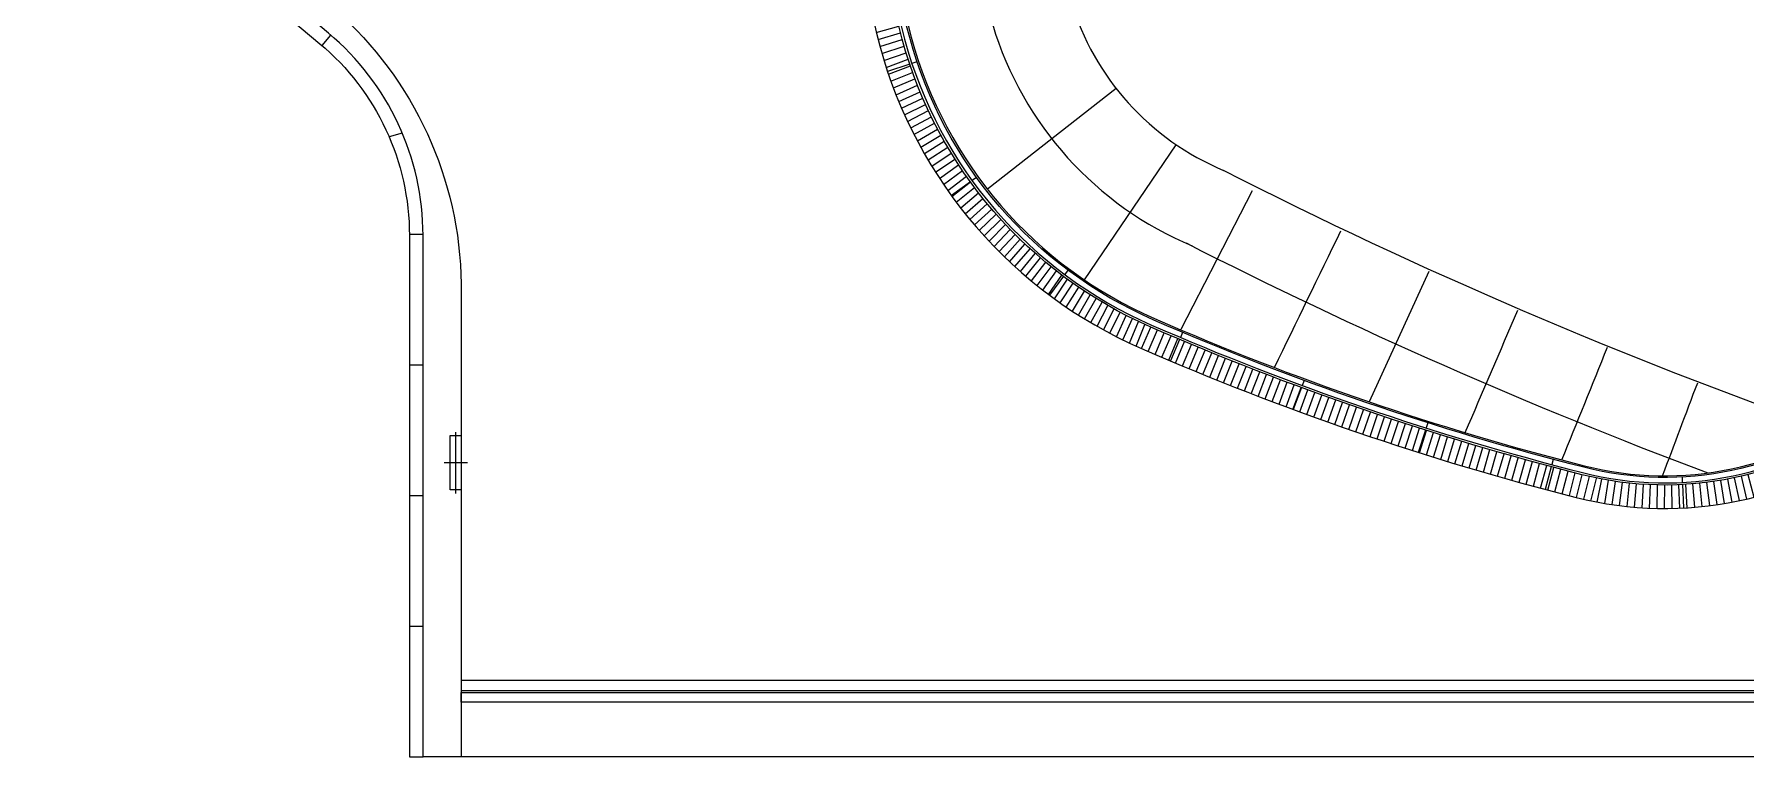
# Model space of a CAD drawing. Header units: millimetres. Extents: x 834140250 to 834644390, y 817877047 to 817987022.
# Drawn here: x 834232913 to 834248626, y 817907475 to 817914110 of the extents above; entities that cross this region are included whole.
import ezdxf

# ---------------------------------------------------------------- set-up
doc = ezdxf.new("R2010")
doc.units = ezdxf.units.MM
doc.header["$LTSCALE"] = 1000
doc.header["$MEASUREMENT"] = 0
for name, color, linetype in [('VPA040_Text', 3, 'Continuous'), ('VPA060_Hatch_Drainage', 8, 'Continuous'), ('VPA520_Drainage bldg', 8, 'Continuous')]:
    doc.layers.add(name, color=color, linetype=linetype)
doc.layers.add('VPAX', color=7, linetype='Continuous', lineweight=13)

# ---------------------------------------------------------------- blocks, each defined once
blk = doc.blocks.new('*U87')
at = {"layer": 'VPA520_Drainage bldg'}
blk.add_line((20.29518175125122, 105.6185036897659), (-20.29518222808838, -105.6185039281845), dxfattribs=at)
blk = doc.blocks.new('*U88')
at = {"layer": 'VPA060_Hatch_Drainage', "color": 0, "linetype": 'ByBlock', "lineweight": -2}
for p, rotation in [((834251057.1370635, 817912720.1621286), 94.79999999999902), ((834251063.48685, 817912786.7521464), 95.999999999999), ((834251040.2613963, 817912587.4539894), 92.39999999999904), ((834251049.3941134, 817912653.719695), 93.59999999999899), ((834251017.8432918, 817912455.5689374), 89.99999999999908), ((834251029.7429178, 817912521.3940783), 91.19999999999904), ((834250973.9127394, 817912259.7902776), 86.3999999999991), ((834250989.922079, 817912324.7383438), 87.5999999999991), ((834251004.5677378, 817912390.0074401), 88.79999999999909), ((834250937.8317018, 817912130.9710357), 83.99999999999918), ((834250956.5467412, 817912195.1917299), 85.19999999999911), ((834250873.6773632, 817911940.8568649), 80.39999999999917), ((834250896.3879235, 817912003.7757072), 81.5999999999992), ((834250917.7758301, 817912067.1563644), 82.79999999999916), ((834250824.3287039, 817911816.5148038), 77.99999999999919), ((834250849.6541108, 817911878.427436), 79.1999999999992), ((834250740.6534672, 817911634.1480528), 74.39999999999932), ((834250769.8164266, 817911694.348319), 75.59999999999931), ((834250797.7122508, 817911755.1461254), 76.79999999999926), ((834250645.6924416, 817911457.3951726), 70.79999999999936), ((834250678.5778605, 817911515.64549), 71.99999999999935), ((834250710.2361645, 817911574.5717324), 73.1999999999993), ((834250539.8203945, 817911286.9537259), 67.19999999999935), ((834250576.2984893, 817911343.0242071), 68.3999999999993), ((834250611.5943323, 817911399.8463306), 69.59999999999933), ((834250423.4551549, 817911123.4963673), 63.59999999999938), ((834250463.3819631, 817911177.1657276), 64.79999999999936), ((834250502.1760485, 817911231.6594814), 65.99999999999937), ((834250297.055963, 817910967.6681883), 59.9999999999994), ((834250340.2739118, 817911018.7246194), 61.19999999999942), ((834250382.413137, 817911070.6749414), 62.39999999999937), ((834250161.1216587, 817910820.0841715), 56.39999999999944), ((834250207.4601866, 817910868.326177), 57.59999999999942), ((834250252.7782474, 817910917.5280432), 58.79999999999944), ((834249965.9759135, 817910637.1314578), 51.59999999999943), ((834250016.1887127, 817910681.3267637), 52.79999999999946), ((834250065.4649427, 817910726.5639544), 53.99999999999945), ((834250113.7829893, 817910772.8231872), 55.19999999999943), ((834249756.2054834, 817910471.1497601), 46.79999999999942), ((834249809.9403471, 817910510.9883682), 47.99999999999946), ((834249862.829109, 817910551.9435769), 49.19999999999945), ((834249914.8485702, 817910593.9974222), 50.39999999999942), ((834249533.2817572, 817910323.3033209), 41.9999999999995), ((834249590.1617739, 817910358.5057917), 43.19999999999951), ((834249646.292091, 817910394.8917474), 44.39999999999947), ((834249701.6480879, 817910432.4452275), 45.59999999999949), ((834249177.6767621, 817910137.7691966), 34.79999999999959), ((834249238.5203024, 817910165.5651292), 35.99999999999957), ((834249298.7683847, 817910194.6291764), 37.19999999999955), ((834249358.394582, 817910224.9485902), 38.39999999999958), ((834249417.3727405, 817910256.5100712), 39.59999999999954), ((834249475.6769903, 817910289.2997756), 40.79999999999955), ((834248737.3708819, 817909979.65765), 26.39999999999965), ((834248801.622227, 817909998.2671883), 27.59999999999967), ((834248865.4697518, 817910018.2182239), 28.79999999999961), ((834248928.8854511, 817910039.5020056), 29.99999999999961), ((834248991.8415082, 817910062.1091976), 31.19999999999959), ((834249054.3103087, 817910086.0298836), 32.39999999999958), ((834249116.2644517, 817910111.2535713), 33.59999999999955), ((834247345.7570804, 817909907.8721424), 1.199999999999959), ((834247411.8169916, 817909897.3536639), 2.399999999999955), ((834247478.0826972, 817909888.2209468), 3.599999999999902), ((834247544.5251307, 817909880.4779967), 4.799999999999903), ((834247611.1151485, 817909874.1282102), 5.999999999999843), ((834247677.823542, 817909869.1743724), 7.199999999999878), ((834247744.6210505, 817909865.6186563), 8.399999999999865), ((834247811.4783745, 817909863.4626213), 9.599999999999905), ((834247878.3661882, 817909862.7072135), 10.79999999999985), ((834247945.2551523, 817909863.352764), 11.99999999999986), ((834248012.1159272, 817909865.3989897), 13.19999999999983), ((834248078.9191855, 817909868.844993), 14.39999999999988), ((834248145.6356251, 817909873.6892625), 15.59999999999985), ((834248212.235982, 817909879.9296732), 16.79999999999985), ((834248278.691043, 817909887.5634879), 17.99999999999982), ((834248344.9716587, 817909896.5873582), 19.19999999999978), ((834248411.0487564, 817909906.9973259), 20.39999999999977), ((834248476.8933523, 817909918.7888249), 21.59999999999973), ((834248542.4765649, 817909931.9566829), 22.79999999999972), ((834248607.7696271, 817909946.4951242), 23.99999999999965), ((834248672.7438995, 817909962.3977717), 25.19999999999968)]:
    blk.add_blockref('*U87', p, dxfattribs=dict(at, rotation=rotation))
blk.add_blockref('*U87', (834247279.9319396, 817909919.7717685), dxfattribs=at)
blk = doc.blocks.new('*U89')
at = {"layer": 'VPA520_Drainage bldg'}
blk.add_line((-42.96032392978668, -98.54268395900726), (42.96032333374023, 98.54268383979797), dxfattribs=at)
blk = doc.blocks.new('*U90')
at = {"layer": 'VPA060_Hatch_Drainage', "color": 0, "linetype": 'ByBlock', "lineweight": -2}
blk.add_blockref('*U89', (834243120.5557817, 817911322.4810694), dxfattribs=at)
for p, rotation in [((834243182.8346177, 817911295.4272016), 0.1499999999989812), ((834243245.1840672, 817911268.5364718), 0.2999999999980966), ((834243307.6037027, 817911241.8090645), 0.4499999999987356), ((834243370.0930963, 817911215.2451628), 0.5999999999993315), ((834243432.6518198, 817911188.8449489), 0.7499999999986822), ((834243495.2794445, 817911162.6086036), 0.89999999999761), ((834243557.975541, 817911136.5363067), 1.049999999996805), ((834243620.7396798, 817911110.628237), 1.199999999995707), ((834243683.5714306, 817911084.884572), 1.349999999995131), ((834243746.4703627, 817911059.3054882), 1.499999999994698), ((834243809.4360449, 817911033.891161), 1.649999999994558), ((834243872.4680461, 817911008.6417643), 1.799999999994049), ((834243935.5659338, 817910983.5574714), 1.949999999993603), ((834243998.7292757, 817910958.6384541), 2.099999999992567), ((834244061.957639, 817910933.8848833), 2.249999999991624), ((834244125.2505902, 817910909.2969286), 2.399999999991296), ((834244188.6076956, 817910884.8747586), 2.549999999990983), ((834244252.0285208, 817910860.6185405), 2.699999999990767), ((834244315.5126313, 817910836.5284407), 2.849999999990231), ((834244379.0595918, 817910812.6046244), 2.999999999989713), ((834244442.6689669, 817910788.8472552), 3.149999999989586), ((834244506.3403207, 817910765.2564964), 3.299999999988536), ((834244570.0732166, 817910741.8325094), 3.449999999987267), ((834244633.8672179, 817910718.5754548), 3.599999999986833), ((834244697.7218872, 817910695.485492), 3.749999999986991), ((834244761.6367872, 817910672.5627793), 3.899999999986909), ((834244825.6114795, 817910649.8074738), 4.049999999986262), ((834244889.6455258, 817910627.2197315), 4.199999999986109), ((834244953.7384871, 817910604.799707), 4.34999999998557), ((834245017.8899243, 817910582.5475543), 4.499999999984686), ((834245082.0993974, 817910560.4634255), 4.649999999983754), ((834245146.3664666, 817910538.5474724), 4.799999999982722), ((834245210.6906914, 817910516.7998449), 4.949999999982174), ((834245275.0716308, 817910495.2206922), 5.09999999998164), ((834245339.5088435, 817910473.8101622), 5.249999999981066), ((834245404.0018882, 817910452.5684016), 5.399999999980678), ((834245468.5503224, 817910431.4955559), 5.549999999980102), ((834245533.1537039, 817910410.5917697), 5.699999999979473), ((834245597.8115901, 817910389.8571862), 5.849999999978899), ((834245662.5235375, 817910369.2919475), 5.999999999977997), ((834245727.2891028, 817910348.8961946), 6.149999999977465), ((834245792.1078421, 817910328.6700672), 6.299999999977326), ((834245856.979311, 817910308.613704), 6.449999999976745), ((834245921.9030651, 817910288.7272425), 6.599999999975803), ((834245986.8786591, 817910269.0108188), 6.749999999975214)]:
    blk.add_blockref('*U89', p, dxfattribs=dict(at, rotation=rotation))
for p, xscale, yscale, zscale, rotation in [((834246051.905648, 817910249.4645684), 1.000000000001014, 1.000000000001014, 1.000000000001014, 6.899999999974687), ((834246116.983586, 817910230.0886248), 1.000000000001037, 1.000000000001037, 1.000000000001037, 7.04999999997413), ((834246182.1120268, 817910210.8831213), 1.000000000001043, 1.000000000001043, 1.000000000001043, 7.199999999973993), ((834246247.2905245, 817910191.8481891), 1.000000000001049, 1.000000000001049, 1.000000000001049, 7.349999999973817), ((834246312.5186319, 817910172.983959), 1.000000000001056, 1.000000000001056, 1.000000000001056, 7.499999999973647), ((834246377.7959023, 817910154.29056), 1.000000000001078, 1.000000000001078, 1.000000000001078, 7.649999999973077), ((834246443.121888, 817910135.7681204), 1.000000000001085, 1.000000000001085, 1.000000000001085, 7.799999999973009), ((834246508.4961416, 817910117.4167671), 1.000000000001091, 1.000000000001091, 1.000000000001091, 7.949999999972827), ((834246573.9182147, 817910099.2366259), 1.000000000001113, 1.000000000001113, 1.000000000001113, 8.099999999972248), ((834246639.3876591, 817910081.2278214), 1.000000000001151, 1.000000000001151, 1.000000000001151, 8.249999999971307), ((834246704.904026, 817910063.3904771), 1.000000000001188, 1.000000000001188, 1.000000000001188, 8.3999999999703), ((834246770.4668664, 817910045.724715), 1.00000000000121, 1.00000000000121, 1.00000000000121, 8.549999999969819), ((834246836.0757309, 817910028.2306565), 1.000000000001233, 1.000000000001233, 1.000000000001233, 8.699999999969291), ((834246901.7301699, 817910010.9084213), 1.000000000001239, 1.000000000001239, 1.000000000001239, 8.849999999969125), ((834246967.4297333, 817909993.7581282), 1.000000000001245, 1.000000000001245, 1.000000000001245, 8.999999999968919), ((834247033.1739709, 817909976.7798947), 1.000000000001267, 1.000000000001267, 1.000000000001267, 9.149999999968408), ((834247098.962432, 817909959.9738373), 1.000000000001305, 1.000000000001305, 1.000000000001305, 9.299999999967422), ((834247164.7946658, 817909943.340071), 1.000000000001343, 1.000000000001343, 1.000000000001343, 9.449999999966543), ((834247230.6702211, 817909926.8787099), 1.00000000000138, 1.00000000000138, 1.00000000000138, 9.599999999965576)]:
    blk.add_blockref('*U89', p, dxfattribs=dict(at, xscale=xscale, yscale=yscale, zscale=zscale, rotation=rotation))
blk = doc.blocks.new('*U91')
at = {"layer": 'VPA520_Drainage bldg'}
blk.add_line((-89.34540474414825, 59.91562592983246), (89.34540402889252, -59.91562628746033), dxfattribs=at)
blk = doc.blocks.new('*U92')
at = {"layer": 'VPA060_Hatch_Drainage', "color": 0, "linetype": 'ByBlock', "lineweight": -2}
blk.add_blockref('*U91', (834241426.3301533, 817917556.9925019), dxfattribs=at)
for p, rotation in [((834241315.2418096, 817917396.494604), 2.699999999998734), ((834241351.4293351, 817917450.5733842), 1.799999999998909), ((834241388.4618287, 817917504.077084), 0.8999999999996349), ((834241245.4371675, 817917286.6653131), 4.49999999999863), ((834241279.9081811, 817917341.8540864), 3.599999999998584), ((834241147.283792, 817917117.9462856), 7.199999999998813), ((834241179.1167912, 817917174.6975995), 6.299999999998831), ((834241211.8372742, 817917230.9419012), 5.399999999998726), ((834241057.1871337, 817916944.7909002), 9.899999999997872), ((834241086.3114412, 817917002.9787527), 8.999999999998357), ((834241116.346131, 817917060.701962), 8.09999999999884), ((834240975.3472294, 817916767.5836052), 12.59999999999611), ((834241001.6981822, 817916827.0788046), 11.69999999999684), ((834241028.9803941, 817916886.1527616), 10.79999999999734), ((834240925.4648767, 817916647.3882972), 14.39999999999533), ((834240949.9340374, 817916707.6818428), 13.4999999999956), ((834240857.7807816, 817916464.3061882), 17.09999999999487), ((834240879.3825637, 817916525.6854558), 16.19999999999487), ((834240901.9457843, 817916586.717845), 15.29999999999482), ((834240798.7961727, 817916278.2389657), 19.79999999999392), ((834240817.4826148, 817916340.567678), 18.89999999999415), ((834240837.1457682, 817916402.5951868), 17.99999999999466), ((834240764.3716239, 817916152.7395171), 21.59999999999291), ((834240781.091053, 817916215.6244291), 20.69999999999342), ((834240720.1675109, 817915962.6179987), 24.29999999999167), ((834240733.9060944, 817916026.2206936), 23.39999999999215), ((834240748.6420107, 817916089.5997456), 22.49999999999265), ((834240695.6956546, 817915834.804504), 26.09999999998986), ((834240707.4296501, 817915898.8073541), 25.19999999999091), ((834240666.5445707, 817915641.8008521), 28.79999999998862), ((834240675.2505927, 817915706.2853979), 27.89999999998885), ((834240684.9684199, 817915770.6252402), 26.9999999999891), ((834240652.1762842, 817915512.461324), 30.59999999998815), ((834240658.8525019, 817915577.1875134), 29.69999999998866), ((834240638.2579552, 817915317.7654703), 33.29999999998662), ((834240641.8777404, 817915382.7342983), 32.39999999998714), ((834240646.517565, 817915447.6382543), 31.49999999998765), ((834240634.0818238, 817915187.69733), 35.09999999998588), ((834240635.6591026, 817915252.7478001), 34.1999999999864), ((834240633.526508, 817915122.6301101), 35.99999999998511), ((834240633.9932921, 817915057.5621951), 36.89999999998436), ((834240635.482061, 817914992.5096391), 37.79999999998387), ((834240637.9924474, 817914927.4884931), 38.69999999998309), ((834240641.523832, 817914862.5148), 39.59999999998233), ((834240646.0753431, 817914797.6045911), 40.49999999998182), ((834240651.6458582, 817914732.7738822), 41.39999999998103), ((834240658.2340024, 817914668.038669), 42.29999999998054), ((834240665.8381504, 817914603.4149241), 43.19999999998004), ((834240674.456426, 817914538.9185925), 44.09999999997954), ((834240684.0867027, 817914474.5655875), 44.99999999997929), ((834240694.7266045, 817914410.3717875), 45.89999999997879), ((834240706.373506, 817914346.3530313), 46.7999999999783), ((834240719.0245336, 817914282.5251144), 47.69999999997779), ((834240732.6765658, 817914218.9037856), 48.59999999997755), ((834240747.3262341, 817914155.5047423), 49.49999999997705), ((834240762.9699241, 817914092.3436275), 50.39999999997682), ((834240779.6037759, 817914029.436025), 51.29999999997631), ((834240797.2236851, 817913966.7974565), 52.19999999997579), ((834240815.8253046, 817913904.443377), 53.0999999999753), ((834240835.4040446, 817913842.3891716), 53.99999999997531), ((834240855.9550742, 817913780.6501511), 54.89999999997534), ((834240877.473323, 817913719.2415488), 55.7999999999751), ((834240899.9534814, 817913658.1785163), 56.69999999997513), ((834240923.390003, 817913597.4761199), 57.59999999997462), ((834240947.7771051, 817913537.149337), 58.49999999997439), ((834240973.1087705, 817913477.2130526), 59.39999999997443), ((834240999.378749, 817913417.6820549), 60.29999999997445), ((834241026.5805589, 817913358.5710322), 61.19999999997447), ((834241054.7074887, 817913299.8945693), 62.09999999997424), ((834241083.7525983, 817913241.6671438), 62.99999999997373), ((834241113.7087213, 817913183.9031224), 63.89999999997323), ((834241144.5684665, 817913126.6167576), 64.79999999997271), ((834241176.3242197, 817913069.822184), 65.69999999997222), ((834241208.9681457, 817913013.5334145), 66.5999999999717), ((834241242.4921901, 817912957.7643378), 67.49999999997148), ((834241276.8880813, 817912902.528714), 68.39999999997123), ((834241312.1473325, 817912847.8401716), 69.29999999997098), ((834241348.2612443, 817912793.7122042), 70.19999999997103), ((834241385.2209059, 817912740.1581672), 71.09999999997106), ((834241423.0171982, 817912687.1912742), 71.99999999997081), ((834241461.6407954, 817912634.8245939), 72.89999999997032), ((834241501.0821677, 817912583.071047), 73.79999999996981), ((834241541.3315837, 817912531.943403), 74.69999999996932), ((834241582.3791124, 817912481.4542768), 75.5999999999688), ((834241624.2146258, 817912431.616126), 76.4999999999683), ((834241666.8278017, 817912382.4412471), 77.39999999996832), ((834241710.2081261, 817912333.9417735), 78.29999999996835), ((834241754.3448952, 817912286.1296718), 79.19999999996838), ((834241799.2272192, 817912239.0167388), 80.0999999999684), ((834241844.844024, 817912192.6145988), 80.99999999996817), ((834241891.1840543, 817912146.934701), 81.89999999996766), ((834241938.2358763, 817912101.988316), 82.79999999996768), ((834241985.9878808, 817912057.7865341), 83.69999999996772), ((834242034.4282857, 817912014.340261), 84.59999999996721), ((834242083.545139, 817911971.6602167), 85.4999999999667), ((834242133.3263218, 817911929.7569315), 86.3999999999662), ((834242183.7595516, 817911888.6407448), 87.29999999996623), ((834242234.8323845, 817911848.3218013), 88.19999999996598), ((834242286.532219, 817911808.8100489), 89.09999999996602), ((834242338.8462992, 817911770.1152368), 89.99999999996604), ((834242391.7617171, 817911732.2469121), 90.89999999996553), ((834242445.2654169, 817911695.2144185), 91.79999999996502), ((834242499.344197, 817911659.026893), 92.69999999996479), ((834242553.9847146, 817911623.6932645), 93.59999999996481), ((834242609.1734879, 817911589.2222509), 94.49999999996484), ((834242664.8968998, 817911555.6223576), 95.39999999996486), ((834242721.1412015, 817911522.9018747), 96.29999999996461), ((834242777.8925154, 817911491.0688754), 97.1999999999644), ((834242835.136839, 817911460.1312144), 98.0999999999639), ((834242892.8600483, 817911430.0965246), 98.9999999999634), ((834242951.0479008, 817911400.9722171), 99.89999999996289), ((834243009.6860394, 817911372.7654775), 100.7999999999621), ((834243068.7599964, 817911345.4832656), 101.6999999999616)]:
    blk.add_blockref('*U91', p, dxfattribs=dict(at, rotation=rotation))
blk = doc.blocks.new('A$C5E6F6156')
at = {"layer": 'VPAX', "color": 253, "ltscale": 500}
for p, q in [((5840.188273310661, -29197.77563250065), (5636.38004887104, -29266.2395658493)), ((7734.819284439087, -29421.54582452774), (6552.943746328354, -30345.22886252403)), ((7443.146373867989, -31178.60075449944), (8285.639562368393, -29940.28067183495)), ((6396.991589188576, -30279.4017277956), (6222.851377367973, -30405.49927616119)), ((8333.09923672676, -31631.47658360004), (8986.923260807991, -30358.30823683739)), ((10606.84634172916, -31100.72947251797), (10058.74424314499, -32298.71910357475)), ((7250.865457653999, -31145.91437864304), (7122.223196387291, -31318.18303191662)), ((8316.917204260826, -31725.14220666885), (8233.196445465088, -31923.17221593857)), ((9435.71524989605, -32167.70992994308), (9361.307349681854, -32369.42419457436)), ((1671.473640592871, -33139.67851836031), (1671.473640752592, -32575.62029034441)), ((10573.90945744514, -32557.69606459141), (10508.97598993778, -32762.65661013126)), ((1778.476872436571, -32857.64940426344), (1564.470408789683, -32857.64940420285)), ((11729.03011906147, -32894.25440037251), (11673.71205997467, -33102.0161948204)), ((12933.51299870014, -33058.11045837402), (12944.83174169064, -33273.27361023426)), ((1571.473640441895, -35557.64940428734), (1371.473640561104, -35557.64940416813))]:
    blk.add_line(p, q, dxfattribs=at)
for points in [[(1371.473640561104, -35557.64877831936), (1371.449683189392, -30772.08092856407, 0.2216933494231874), (505.2096378803253, -28914.43529486656), (-14182.04845440388, -16590.36243093014), (-14053.49093234539, -16437.15354239941), (633.4691767692566, -28760.97665202618, -0.2121589479348903), (1721.473640561104, -31305.99731612206), (1721.473640561104, -35557.64777708054)], [(14207.18908989429, -18243.89062130451, 0.1057508932513776), (6226.100696444511, -25415.78805673122, 0.4792719776793941), (7966.711405754089, -31808.75779914856, 0.04057048547344649), (11958.49045777321, -33176.12015533447, 0.4891492366213346), (16071.47364020348, -29977.83024573326), (16071.47364079952, -21002.2282115221), (14410.17617535591, -18126.67583155632), (14224.01146066189, -18234.22906947136), (15853.79128873348, -21055.22733199596), (15856.47364044189, -29977.83024573326, -0.488795922140196), (12011.45754384995, -32967.74672186375, -0.04057026688731129), (8052.632053017616, -31611.67243123055, -0.4798824279725447), (6404.791505336761, -25535.61930894852, -0.1056711409387825), (14314.26615607738, -18430.32962465286)], [(14263.29339921474, -18482.77796685696, 0.1051561957352434), (6416.259495377541, -25553.86278700829, 0.4792719777032884), (8060.624671459198, -31593.33890855312, 0.04057048547393158), (12016.38471472263, -32948.36314666271, 0.4891492366246736), (15836.4736405611, -29977.83024573326), (15836.4736366272, -21082.65894258022), (15786.4736366272, -21082.65894258022), (15786.47364044189, -29977.83024573326, -0.4891492366063562), (12028.70264172554, -32899.90420866013, -0.04057048547277459), (8080.606217384338, -31547.50510191917, -0.4792719776902147), (6456.718814373016, -25583.24038922787, -0.1051562830957153), (14288.30465781689, -18526.07273495197)]]:
    blk.add_lwpolyline(points, format="xyb", close=True, dxfattribs=at)
for points in [[(-14262.39690566063, -16686.11798632145), (424.8611867427826, -29010.19085013866, -0.2216933494237365), (1246.449683308601, -30772.08155417442), (1246.473640561104, -35557.64940404892)], [(12032.39801979065, -32885.36652719975, 0.4891492366358117), (15771.4736405611, -29977.83024573326), (15771.47364079952, -21082.65894281864), (14300.41902518272, -18536.39935791492, 0.1051043985721122), (6468.856610059738, -25592.0536698103, 0.4792719776667974), (8086.600681185722, -31533.7549598217, 0.04057048547216079), (12032.39799511433, -32885.36662447453)], [(12032.39802002907, -32885.36652696133, 0.4891492366358117), (15771.47364079952, -29977.83024549484), (15771.47364103794, -21082.65894258022), (14300.41902542114, -18536.39935767651, 0.1051043985721122), (6468.856610298157, -25592.05366957188, 0.4792719776667974), (8086.600681424141, -31533.75495958328, 0.04057048547216079), (12032.39799535275, -32885.36662423611)]]:
    blk.add_lwpolyline(points, format="xyb", dxfattribs=at)
for points in [[(445.5964548587799, -29027.71153628826), (525.9502922296524, -28931.94956195354)], [(5906.544139385223, -29175.48515021801), (5859.146930575371, -29191.40697753429)], [(1181.393906712532, -29830.97547352314), (1060.231224536896, -29865.46243202686)], [(6453.687390685081, -30238.34744465351), (6413.189844489098, -30267.67232739925)], [(1246.473635911942, -30757.64940392971), (1371.473636031151, -30757.6494038105)], [(7292.748393535614, -31089.82770168781), (7262.83169233799, -31129.89004027843)], [(8344.175065517426, -31660.66746234894), (8324.705132126808, -31706.72092795372)], [(1246.473637104034, -31957.64940392971), (1371.473637223244, -31957.6494038105)], [(9459.940885424614, -32102.03603947163), (9442.636756300926, -32148.94624209404)], [(10595.05041825771, -32490.96525466442), (10579.94964134693, -32538.63040471077)], [(1721.473640601951, -33107.64940436653), (1621.473640601951, -33107.649404219), (1621.473640743527, -32607.649404219), (1721.473640743527, -32607.64940436653), (1721.473640601951, -33107.64940436653)], [(11747.04060935974, -32826.61117720604), (11734.17595160007, -32874.92784690857)], [(12929.85990524292, -32988.66713809967), (12932.48654317856, -33038.59809815884)], [(1246.473638296127, -33157.64940392971), (1371.473638415337, -33157.6494038105)], [(1246.47363948822, -34357.64940392971), (1371.47363960743, -34357.6494038105)], [(18371.47364187241, -34757.61312115192), (18371.47364187241, -35557.64940416813), (1371.474764943123, -35557.64940416813), (1371.474766969681, -34757.61307919025)], [(1246.473640680313, -35557.64940392971), (1371.473640799522, -35557.6494038105)], [(18021.4736405611, -35557.64940440655), (1721.473640561104, -35557.64777708054)]]:
    blk.add_lwpolyline(points, dxfattribs=at)
for points in [[(1721.473089814186, -34947.64940428734), (18021.4736405611, -34947.64940428734), (18021.4736405611, -34857.64940428734), (1721.472639322281, -34857.64940428734), (1721.473640561104, -34947.64940428734)], [(1721.473189949989, -34967.64940428734), (18021.4736405611, -34967.64940428734), (18021.4736405611, -35057.64940428734), (1721.473640561104, -35057.64940428734), (1721.473640561104, -34967.64940428734)]]:
    blk.add_lwpolyline(points, close=True, dxfattribs=at)
for centre, radius, start, end in [((9665.170195102692, -27912.87449610233), 3199.968125376571, 146.2059513511118, 247.3534116738646), ((9665.170195102692, -27912.87449610233), 2449.968125376571, 146.2059513511118, 247.3534116738646), ((29617.42979621887, 10856.91723406315), 46045.17415474365, 243.0046101302873, 250.5604107237972), ((-4353105.719812632, 2085424.844328165), 4849023.732963311, 334.1085789184663, 334.1250685571033), ((29617.42980957031, 10856.91726362705), 46795.17418717315, 243.0046101302873, 249.4189243538996), ((-2727967.219812632, 1146556.344328165), 2981941.04691907, 336.7074368340917, 336.7309557957847), ((-2528982.969812632, 993257.719328165), 2740178.569469234, 338.008993215569, 338.032328149472), ((-2528414.719812632, 926589.469328165), 2716301.400440346, 339.3130091839007, 339.3322902774177)]:
    blk.add_arc(centre, radius, start, end, dxfattribs=at)
for name in ['*U92', '*U88', '*U90']:
    blk.add_blockref(name, (-834235110.884052, -817943032.6961845), dxfattribs=at)

msp = doc.modelspace()

# ---------------------------------------------------------------- block references
at = {"layer": 'VPA040_Text', "color": 3, "ltscale": 500}
msp.add_blockref('A$C5E6F6156', (834235110.884052, 817943032.6961845), dxfattribs=at)

doc.saveas('drawing.dxf')
